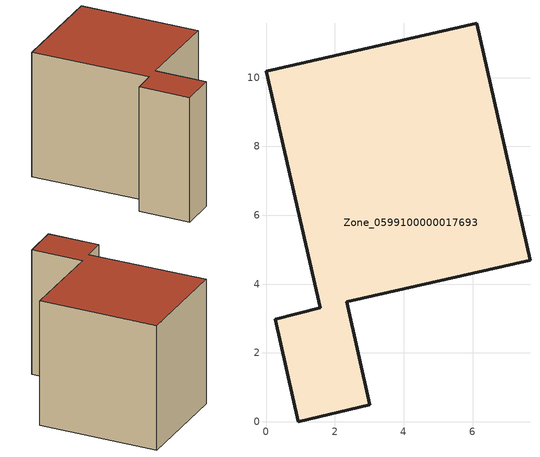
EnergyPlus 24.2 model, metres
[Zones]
Zone_0599100000017693
 floor ground (C_G): 3.01,0.5 0.94,0 0.27,2.97 1.58,3.31 0,10.18 6.12,11.57 7.67,4.68 2.35,3.48 z0
 wall outside (C_F): 0.94,0 3.01,0.5 2.35,3.48 7.67,4.68 6.12,11.57 0,10.18 1.58,3.31 0.27,2.97 0.94,0 z0:7.55
 roof outside (C_R): 3.01,0.5 2.35,3.48 7.67,4.68 6.12,11.57 0,10.18 1.58,3.31 0.27,2.97 0.94,0 z7.55
[BUILDING]
Pand.0599100000017693: North Axis=0; Terrain=City; Loads Convergence Tolerance Value=0.04; Temperature Convergence Tolerance Value=0.4; Solar Distribution=FullExterior; Maximum Number of Warmup Days=25; Minimum Number of Warmup Days=1
[Site:Location]
Rotterdam.The.Hague.AP_ZH_NLD Design_Conditions: Latitude=51.96; Longitude=4.45; Time Zone=1; Elevation=-4.5
[SITE:GROUNDTEMPERATURE:BUILDINGSURFACE]
18, 18, 18, 18, 18, 18, 18, 18, 18, 18, 18, 18
[MATERIAL] Thermal Absorptance=0.9; Solar Absorptance=0.7; Visible Absorptance=0.7
Name | Roughness | Thickness | Conductivity | Density | Specific Heat
G.TC.1946-1964 | MediumSmooth | 0.15 | 1 | 540 | 1210
F.TC.1946-1964 | Rough | 0.3 | 0.857143 | 1920 | 840
R.TC.1946-1964 | MediumRough | 0.2 | 0.235294 | 1500 | 1000
[CONSTRUCTION]
C_G: G.TC.1946-1964
C_F: F.TC.1946-1964
C_R: R.TC.1946-1964
[ZONE]
Zone_0599100000017693: Type=1; Multiplier=1; Ceiling Height=Autocalculate; Volume=Autocalculate; Floor Area=autocalculate; Part of Total Floor Area=Yes
[ZONEINFILTRATION:DESIGNFLOWRATE]
Infil_Zone_0599100000017693: Zone or ZoneList or Space or SpaceList=Zone_0599100000017693; Schedule=AlwaysOn; Design Flow Rate Calculation Method=Flow/Area; Flow Rate per Floor Area=0.003; Constant Term Coefficient=1; Temperature Term Coefficient=0; Velocity Term Coefficient=0; Velocity Squared Term Coefficient=0
[HVACTEMPLATE:ZONE:IDEALLOADSAIRSYSTEM]
Zone_0599100000017693: Maximum Heating Supply Air Temperature=50; Minimum Cooling Supply Air Temperature=13; Maximum Heating Supply Air Humidity Ratio=0.0156; Minimum Cooling Supply Air Humidity Ratio=0.0077; Heating Limit=NoLimit; Cooling Limit=NoLimit; Dehumidification Control Type=ConstantSensibleHeatRatio; Cooling Sensible Heat Ratio=0.7; Dehumidification Setpoint=60; Humidification Control Type=None; Humidification Setpoint=30; Outdoor Air Method=None; Outdoor Air Flow Rate per Person=0.00944; Outdoor Air Flow Rate per Zone Floor Area=0; Outdoor Air Flow Rate per Zone=0; Demand Controlled Ventilation Type=None; Outdoor Air Economizer Type=NoEconomizer; Heat Recovery Type=None; Sensible Heat Recovery Effectiveness=0.7; Latent Heat Recovery Effectiveness=0.65
[ZONECONTROL:THERMOSTAT]
ThermostatControl_Zone_0599100000017693: Zone or ZoneList=Zone_0599100000017693; Control Type Schedule=DualSetpointControlType; Control 1=Thermostat_Zone_0599100000017693; Temperature Difference Between Cutout And Setpoint=0
[THERMOSTATSETPOINT:DUALSETPOINT]
Thermostat_Zone_0599100000017693: Heating Setpoint Temperature Schedule=HeatingSetpoint_Zone_0599100000017693; Cooling Setpoint Temperature Schedule=CoolingSetpoint_Zone_0599100000017693
[SCHEDULE:COMPACT]
HeatingSetpoint_Zone_0599100000017693: Through: 12/31, For: AllDays, Until: 24:00, 21
CoolingSetpoint_Zone_0599100000017693: Through: 12/31, For: AllDays, Until: 24:00, 24
DualSetpointControlType: Through: 12/31, For: AllDays, Until: 24:00, 4
AlwaysOn: Through: 12/31, For: AllDays, Until: 24:00, 1
